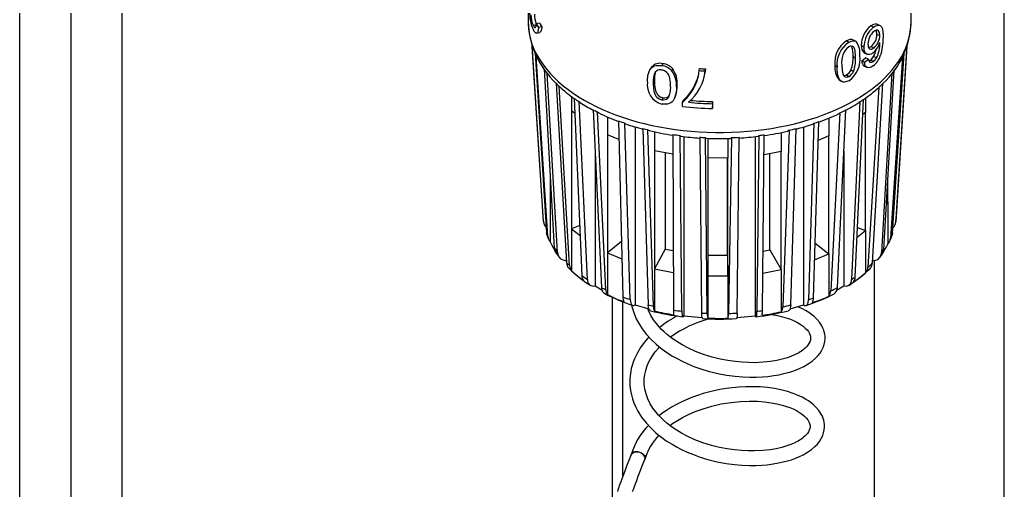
# Model space of a CAD drawing. Header units: millimetres. Extents: x 75 to 2075, y 25 to 1460.
# Drawn here: x 1431.2 to 1625.9, y 889.7 to 982.8 of the extents above; entities that cross this region are included whole.
import ezdxf

# ---------------------------------------------------------------- set-up
doc = ezdxf.new("R2010")
doc.units = ezdxf.units.MM
doc.header["$LTSCALE"] = 5

msp = doc.modelspace()

# ---------------------------------------------------------------- linework, layer by layer
at = {"color": 7, "linetype": 'Continuous', "lineweight": 25}
for p, q in [((1431.206, 800.076), (1431.206, 1082.366)), ((1431.206, 805.908), (1431.206, 1076.533)), ((1441.308, 1070.702), (1441.308, 800.077)), ((1451.409, 1070.702), (1451.409, 800.077)), ((1607.454, 982.349), (1607.454, 1008.595)), ((1625.891, 823.388), (1625.891, 988.149)), ((1531.74, 984.379), (1531.74, 982.349)), ((1533.332, 981.724), (1532.778, 981.624)), ((1534.015, 982.141), (1533.344, 982)), ((1533.344, 982), (1533.77, 981.258)), ((1534.434, 981.41), (1533.77, 981.258)), ((1534.015, 982.141), (1534.434, 981.41)), ((1600.043, 981.309), (1599.479, 981.563)), ((1600.687, 979.929), (1601.274, 979.694)), ((1532.468, 977.802), (1534.638, 943.876)), ((1534.767, 942.886), (1532.554, 977.533)), ((1595.158, 978.305), (1594.685, 978.614)), ((1598.142, 977.442), (1597.613, 977.719)), ((1599.562, 977.496), (1600.128, 977.244)), ((1606.633, 977.503), (1604.421, 942.848)), ((1604.517, 943.496), (1606.709, 977.744)), ((1533.114, 976.116), (1535.38, 940.638)), ((1535.635, 940.004), (1533.358, 975.587)), ((1595.978, 975.513), (1596.476, 975.217)), ((1600.624, 975.252), (1600.05, 975.497)), ((1605.731, 975.383), (1603.393, 939.635)), ((1603.8, 940.6), (1606.066, 976.087)), ((1558.173, 973.713), (1558.385, 974.106)), ((1592.84, 973.421), (1592.41, 973.75)), ((1597.692, 974.667), (1598.466, 975.274)), ((1598.222, 974.39), (1597.692, 974.667)), ((1598.222, 974.39), (1599.011, 975.007)), ((1599.011, 975.007), (1598.466, 975.274)), ((1599.121, 974.66), (1599.444, 974.815)), ((1599.289, 974.43), (1599.336, 974.409)), ((1600.007, 974.561), (1599.444, 974.815)), ((1534.903, 973.009), (1536.896, 937.69)), ((1537.549, 936.771), (1535.481, 972.253)), ((1560.183, 972.665), (1560.357, 973.065)), ((1565.555, 972.74), (1565.63, 973.15)), ((1566.749, 972.678), (1566.801, 973.09)), ((1594.694, 971.897), (1595.168, 971.588)), ((1595.595, 972.886), (1596.085, 972.586)), ((1603.684, 972.215), (1601.618, 936.736)), ((1602.057, 937.335), (1604.127, 972.814)), ((1537.268, 970.224), (1539.336, 934.742)), ((1539.918, 934.185), (1537.846, 969.665)), ((1556.713, 970.638), (1556.47, 970.25)), ((1561.066, 969.475), (1561.224, 969.877)), ((1565.144, 970.73), (1565.227, 971.14)), ((1599.825, 934.709), (1601.891, 970.188)), ((1540.33, 967.611), (1540.33, 964.756)), ((1559.568, 967.698), (1559.379, 967.301)), ((1559.568, 967.698), (1559.679, 967.847)), ((1601.113, 969.448), (1598.921, 933.864)), ((1601.113, 969.448), (1601.067, 969.412)), ((1540.847, 967.25), (1542.355, 932.209)), ((1542.001, 966.452), (1541.826, 966.595)), ((1543.468, 931.452), (1541.826, 966.595)), ((1558.397, 967.383), (1558.186, 966.989)), ((1562.238, 966.41), (1562.375, 966.815)), ((1562.238, 965.633), (1562.238, 966.41)), ((1568.184, 966.199), (1568.21, 966.611)), ((1568.184, 966.199), (1568.184, 965.239)), ((1568.184, 965.239), (1568.21, 965.651)), ((1568.21, 966.611), (1568.21, 965.651)), ((1597.32, 966.564), (1595.681, 931.423)), ((1596.42, 931.915), (1598.062, 967.054)), ((1597.32, 966.564), (1597.141, 966.425)), ((1598.419, 967.281), (1598.419, 964.43)), ((1540.977, 964.25), (1540.33, 964.756)), ((1540.33, 964.756), (1540.33, 941.426)), ((1544.612, 964.983), (1546.254, 929.841)), ((1547.106, 929.415), (1545.46, 964.555)), ((1593.394, 964.391), (1591.579, 929.173)), ((1592.891, 929.815), (1594.529, 964.956)), ((1598.419, 964.43), (1597.92, 964.028)), ((1598.419, 941.1), (1598.419, 964.43)), ((1547.433, 963.577), (1547.433, 960.054)), ((1549.608, 962.794), (1550.481, 927.971)), ((1551.945, 927.449), (1550.89, 962.345)), ((1588.242, 962.324), (1587.191, 927.429)), ((1588.157, 927.766), (1589.21, 962.658)), ((1591.163, 963.327), (1591.163, 959.823)), ((1547.433, 960.054), (1547.433, 936.724)), ((1549.7, 959.117), (1547.433, 960.054)), ((1552.933, 961.598), (1552.933, 926.422)), ((1554.401, 961.31), (1555.457, 926.414)), ((1556.495, 926.16), (1555.438, 961.054)), ((1556.705, 960.64), (1556.705, 956.848)), ((1560.326, 960.118), (1560.479, 925.389)), ((1562.15, 925.154), (1561.785, 959.92)), ((1577.339, 959.912), (1576.979, 925.146)), ((1578.077, 925.293), (1578.438, 960.056)), ((1581.796, 960.496), (1581.796, 956.736)), ((1583.345, 960.958), (1582.085, 926.021)), ((1583.676, 926.398), (1584.727, 961.293)), ((1586.207, 961.584), (1586.207, 926.404)), ((1591.163, 959.823), (1589.098, 958.944)), ((1591.163, 936.493), (1591.163, 959.823)), ((1562.492, 959.691), (1562.492, 924.249)), ((1565.679, 959.562), (1566.044, 924.796)), ((1567.167, 924.74), (1566.801, 959.503)), ((1567.24, 959.332), (1567.24, 955.454)), ((1571.235, 959.312), (1571.235, 955.47)), ((1571.95, 959.486), (1571.368, 924.717)), ((1573.084, 924.792), (1573.444, 959.558)), ((1576.641, 959.682), (1576.641, 924.241)), ((1545.005, 956.574), (1545.005, 930.194)), ((1556.705, 956.848), (1556.705, 933.519)), ((1560.343, 956.182), (1556.705, 956.848)), ((1558.864, 956.453), (1558.864, 937.449)), ((1581.796, 956.736), (1578.397, 956.083)), ((1579.541, 937.318), (1579.541, 956.302)), ((1581.796, 933.406), (1581.796, 956.736)), ((1594.148, 956.776), (1594.148, 930.167)), ((1571.235, 955.47), (1567.24, 955.454)), ((1567.24, 955.454), (1567.24, 932.124)), ((1571.184, 936.264), (1571.184, 955.47)), ((1571.235, 932.141), (1571.235, 955.47)), ((1536.091, 951.951), (1536.091, 947.166)), ((1602.853, 946.776), (1602.853, 950.984)), ((1536.358, 947.217), (1536.091, 947.166)), ((1536.091, 947.166), (1536.091, 938.893)), ((1536.091, 947.166), (1536.391, 946.647)), ((1602.579, 946.276), (1602.853, 946.776)), ((1602.611, 946.821), (1602.853, 946.776)), ((1602.853, 946.776), (1602.853, 938.42)), ((1604.517, 943.496), (1604.502, 943.392)), ((1535.503, 940.104), (1535.38, 940.638)), ((1541.929, 942.108), (1540.33, 941.426)), ((1540.33, 941.426), (1540.33, 933.153)), ((1540.33, 941.426), (1542.016, 940.107)), ((1596.787, 939.784), (1598.419, 941.1)), ((1596.879, 941.737), (1598.419, 941.1)), ((1598.419, 941.1), (1598.419, 932.743)), ((1550.206, 938.961), (1547.433, 936.724)), ((1588.483, 938.591), (1591.163, 936.493)), ((1547.433, 936.724), (1547.433, 928.451)), ((1547.433, 936.724), (1550.292, 935.543)), ((1558.864, 937.449), (1556.705, 933.519)), ((1558.864, 937.449), (1560.427, 937.163)), ((1578.199, 937.061), (1579.541, 937.318)), ((1579.541, 937.318), (1581.796, 933.406)), ((1588.384, 935.31), (1591.163, 936.493)), ((1591.163, 936.493), (1591.163, 928.136)), ((1601.284, 935.801), (1601.762, 936.455)), ((1567.24, 936.248), (1571.184, 936.264)), ((1571.184, 936.264), (1571.235, 932.141)), ((1600.177, 935.187), (1600.177, 738.729)), ((1556.705, 933.519), (1556.705, 925.246)), ((1556.705, 933.519), (1560.446, 932.834)), ((1578.154, 932.706), (1581.796, 933.406)), ((1581.796, 933.406), (1581.796, 925.049)), ((1567.24, 932.124), (1571.235, 932.141)), ((1567.24, 932.124), (1567.24, 923.851)), ((1571.235, 932.141), (1571.235, 923.784)), ((1545.005, 930.194), (1546.326, 929.419)), ((1592.821, 929.392), (1594.148, 930.167)), ((1548.384, 927.907), (1548.384, 886.528)), ((1550.476, 892.582), (1550.476, 927.018)), ((1552.933, 926.422), (1555.598, 925.636)), ((1583.528, 925.618), (1586.207, 926.404)), ((1562.492, 924.249), (1566.118, 923.915)), ((1573.013, 923.911), (1576.641, 924.241))]:
    msp.add_line(p, q, dxfattribs=at)
at = {"color": 7, "linetype": 'Continuous', "lineweight": 25, "flags": 128}
for points in [[(1531.74, 982.349), (1531.748, 981.906), (1531.814, 980.979), (1531.949, 980.054), (1532.152, 979.134), (1532.422, 978.219), (1532.759, 977.312), (1533.162, 976.414), (1533.631, 975.527), (1534.165, 974.652), (1534.763, 973.791), (1535.424, 972.945), (1536.146, 972.116), (1536.928, 971.306), (1537.77, 970.515), (1538.668, 969.746), (1539.623, 969), (1540.631, 968.277), (1541.692, 967.58), (1542.802, 966.91), (1543.962, 966.267), (1545.167, 965.654), (1546.416, 965.07), (1547.708, 964.518), (1549.038, 963.998), (1550.406, 963.51), (1551.808, 963.057), (1553.242, 962.639), (1554.706, 962.256), (1556.197, 961.909), (1557.711, 961.599), (1559.248, 961.327), (1560.802, 961.092), (1562.373, 960.896), (1563.957, 960.738), (1565.551, 960.619), (1567.152, 960.54), (1568.757, 960.499), (1570.364, 960.499), (1571.97, 960.537), (1573.571, 960.615), (1575.166, 960.732), (1576.75, 960.888), (1578.321, 961.082), (1579.877, 961.315), (1581.414, 961.586), (1582.93, 961.894), (1584.421, 962.239), (1585.886, 962.621), (1587.322, 963.038), (1588.726, 963.489), (1590.095, 963.975), (1591.428, 964.494), (1592.721, 965.045), (1593.972, 965.627), (1595.179, 966.239), (1596.341, 966.88)], [(1533.77, 981.258), (1533.757, 981.055), (1533.738, 980.863), (1533.71, 980.689), (1533.674, 980.532), (1533.63, 980.4), (1533.575, 980.29), (1533.442, 980.168), (1533.285, 980.169), (1533.201, 980.213), (1533.113, 980.285), (1533.028, 980.378), (1532.939, 980.495), (1532.854, 980.628), (1532.77, 980.774)], [(1532.778, 981.624), (1532.846, 981.507), (1532.918, 981.403), (1532.986, 981.328), (1533.086, 981.267), (1533.135, 981.262), (1533.177, 981.275), (1533.252, 981.36), (1533.305, 981.521), (1533.327, 981.661), (1533.34, 981.821), (1533.344, 982)], [(1534.434, 981.41), (1534.421, 981.207), (1534.402, 981.015), (1534.375, 980.84), (1534.34, 980.682), (1534.242, 980.437), (1534.112, 980.312), (1534.067, 980.31)], [(1596.341, 966.88), (1597.454, 967.55), (1598.517, 968.245), (1599.527, 968.967), (1600.484, 969.712), (1601.385, 970.48), (1602.229, 971.27), (1603.014, 972.079), (1603.739, 972.907), (1604.403, 973.752), (1605.003, 974.613), (1605.54, 975.487), (1606.012, 976.374), (1606.419, 977.272), (1606.759, 978.178), (1607.032, 979.092), (1607.237, 980.013), (1607.375, 980.937), (1607.445, 981.864), (1607.454, 982.349)], [(1600.043, 981.309), (1600.221, 981.433), (1600.361, 981.52), (1600.517, 981.6), (1600.742, 981.685), (1600.952, 981.722), (1601.317, 981.649), (1601.47, 981.542), (1601.594, 981.392), (1601.713, 981.149), (1601.807, 980.834), (1601.875, 980.447), (1601.901, 980.226), (1601.92, 979.989), (1601.932, 979.748), (1601.939, 979.514), (1601.942, 979.247)], [(1601.264, 981.673), (1600.965, 981.793), (1600.666, 981.914)], [(1533.405, 980.157), (1533.737, 980.228), (1534.069, 980.298)], [(1601.274, 979.694), (1601.264, 979.909), (1601.239, 980.095), (1601.194, 980.27), (1601.095, 980.492), (1600.963, 980.647), (1600.787, 980.732), (1600.58, 980.73), (1600.426, 980.682), (1600.266, 980.599), (1600.099, 980.487)], [(1596.476, 975.217), (1596.471, 975.604), (1596.459, 975.941), (1596.429, 976.315), (1596.383, 976.665), (1596.321, 976.944), (1596.277, 977.083), (1596.228, 977.198), (1596.176, 977.29), (1596.066, 977.412), (1595.92, 977.506), (1595.572, 977.571), (1595.438, 977.548), (1595.3, 977.504), (1595.158, 977.441)], [(1596.573, 978.478), (1596.354, 978.606), (1596.061, 978.78)], [(1599.924, 976.228), (1599.793, 976.139), (1599.687, 976.075), (1599.569, 976.016), (1599.224, 975.916), (1599.06, 975.913), (1598.911, 975.937), (1598.765, 975.991), (1598.634, 976.067), (1598.411, 976.292), (1598.256, 976.611), (1598.204, 976.798), (1598.168, 977.001), (1598.149, 977.217), (1598.142, 977.442)], [(1598.934, 977.991), (1598.94, 977.789), (1598.964, 977.591), (1599.003, 977.423), (1599.049, 977.302), (1599.106, 977.2), (1599.249, 977.055), (1599.437, 976.983), (1599.655, 976.997), (1599.765, 977.033), (1599.889, 977.09), (1600.008, 977.16), (1600.128, 977.244)], [(1598.211, 976.267), (1598.474, 976.136), (1598.738, 976.004)], [(1555.35, 970.498), (1555.355, 970.815), (1555.37, 971.129), (1555.399, 971.453), (1555.439, 971.746), (1555.527, 972.163), (1555.647, 972.531), (1555.817, 972.885), (1555.987, 973.132), (1556.195, 973.348), (1556.447, 973.531), (1556.739, 973.665), (1557.07, 973.747), (1557.425, 973.778), (1557.673, 973.774), (1557.921, 973.751), (1558.173, 973.713)], [(1593.785, 973.843), (1593.79, 973.455), (1593.805, 973.121), (1593.836, 972.753), (1593.884, 972.412), (1593.955, 972.105), (1594.028, 971.907), (1594.114, 971.754), (1594.235, 971.622), (1594.383, 971.524), (1594.747, 971.457), (1594.883, 971.479), (1595.025, 971.524), (1595.168, 971.588)], [(1598.221, 973.635), (1598.486, 973.503), (1598.75, 973.371)], [(1599.959, 973.661), (1599.753, 973.522), (1599.544, 973.411), (1599.342, 973.337), (1599.049, 973.297), (1598.788, 973.353), (1598.569, 973.501), (1598.399, 973.737), (1598.336, 973.879), (1598.286, 974.039), (1598.249, 974.21), (1598.222, 974.39)], [(1599.011, 975.007), (1599.113, 974.671), (1599.289, 974.43)], [(1556.145, 973.389), (1556.014, 973.189), (1555.882, 972.989)], [(1558.173, 972.848), (1557.991, 972.872), (1557.819, 972.877), (1557.644, 972.859), (1557.405, 972.799), (1557.195, 972.698), (1556.863, 972.407), (1556.761, 972.237), (1556.673, 972.02), (1556.592, 971.721), (1556.531, 971.358), (1556.493, 970.977), (1556.476, 970.638), (1556.47, 970.25)], [(1559.902, 969.636), (1559.896, 970.026), (1559.878, 970.372), (1559.839, 970.768), (1559.776, 971.154), (1559.694, 971.48), (1559.634, 971.653), (1559.57, 971.805), (1559.5, 971.936), (1559.353, 972.142), (1559.16, 972.346), (1558.706, 972.671), (1558.532, 972.749), (1558.355, 972.807), (1558.173, 972.848)], [(1566.691, 972.082), (1566.715, 972.262), (1566.743, 972.478)], [(1566.801, 973.09), (1566.756, 972.581), (1566.74, 972.478)], [(1595.158, 970.719), (1594.938, 970.618), (1594.761, 970.552), (1594.565, 970.499), (1594.272, 970.462), (1594.006, 970.479), (1593.759, 970.556), (1593.552, 970.694), (1593.394, 970.871), (1593.248, 971.11), (1593.102, 971.438), (1592.988, 971.803), (1592.913, 972.183), (1592.886, 972.402), (1592.865, 972.654), (1592.85, 972.913), (1592.843, 973.151), (1592.84, 973.421)], [(1556.47, 970.25), (1556.476, 969.858), (1556.494, 969.514), (1556.531, 969.124), (1556.589, 968.749), (1556.676, 968.39), (1556.764, 968.139), (1556.869, 967.925), (1557.018, 967.705), (1557.2, 967.5), (1557.653, 967.167), (1557.824, 967.089), (1558.004, 967.03), (1558.186, 966.989)], [(1556.713, 970.638), (1556.719, 970.246), (1556.736, 969.901), (1556.773, 969.512), (1556.83, 969.137), (1556.916, 968.779), (1557.002, 968.528), (1557.105, 968.314), (1557.251, 968.094), (1557.43, 967.89), (1557.875, 967.559), (1558.043, 967.482), (1558.218, 967.423), (1558.397, 967.383)], [(1593.197, 970.945), (1593.415, 970.788), (1593.632, 970.63)], [(1561.066, 969.475), (1561.061, 969.158), (1561.045, 968.842), (1561.016, 968.53), (1560.972, 968.219), (1560.883, 967.804), (1560.755, 967.411), (1560.578, 967.046), (1560.4, 966.786), (1560.186, 966.556), (1559.929, 966.36), (1559.625, 966.21), (1559.289, 966.112), (1558.927, 966.071), (1558.677, 966.07), (1558.427, 966.089), (1558.173, 966.127)], [(1560.749, 967.398), (1560.828, 967.59), (1560.906, 967.781)], [(1595.749, 965.572), (1596.336, 965.918), (1597.142, 966.424)], [(1545.735, 964.364), (1545.637, 964.411), (1545.46, 964.555)], [(1593.394, 964.391), (1593.151, 964.211), (1593.084, 964.184)], [(1594.527, 964.904), (1595.394, 965.37), (1595.749, 965.572)], [(1551.125, 962.164), (1551.004, 962.227), (1550.89, 962.345)], [(1588.242, 962.324), (1588.102, 962.188), (1588.006, 962.153)], [(1561.888, 959.768), (1561.869, 959.765), (1561.824, 959.816), (1561.785, 959.92)], [(1577.339, 959.912), (1577.291, 959.793), (1577.238, 959.754)], [(1583.345, 960.958), (1583.177, 960.815), (1583.018, 960.762)], [(1566.908, 959.353), (1566.885, 959.35), (1566.841, 959.4), (1566.801, 959.503)], [(1571.95, 959.486), (1571.873, 959.366), (1571.782, 959.325)], [(1534.647, 943.816), (1534.727, 943.086), (1534.798, 942.686)], [(1604.392, 942.642), (1604.418, 942.771), (1604.501, 943.392)], [(1603.8, 940.6), (1603.737, 940.222), (1603.674, 940.063)], [(1535.501, 940.104), (1535.73, 939.51), (1535.789, 939.383)], [(1537.157, 936.86), (1537.694, 936.085), (1537.884, 935.84)], [(1539.806, 933.649), (1540.585, 932.911), (1540.835, 932.695)], [(1594.148, 930.167), (1594.633, 930.105), (1594.918, 930.158), (1595.167, 930.284), (1595.372, 930.479), (1595.529, 930.737), (1595.65, 931.138), (1595.681, 931.423)], [(1551.945, 927.449), (1551.975, 927.094), (1552.041, 926.794), (1552.141, 926.557), (1552.272, 926.391), (1552.43, 926.3), (1552.612, 926.286), (1552.933, 926.422)], [(1586.207, 926.404), (1586.414, 926.295), (1586.607, 926.264), (1586.779, 926.311), (1586.926, 926.435), (1587.044, 926.633), (1587.129, 926.898), (1587.191, 927.429)], [(1552.2, 926.382), (1552.258, 926.093), (1552.481, 925.29), (1552.768, 924.485), (1553.12, 923.68), (1553.54, 922.872), (1554.293, 921.681), (1555.162, 920.554), (1556.095, 919.539), (1557.038, 918.654), (1557.565, 918.208), (1558.269, 917.657), (1559.174, 917.012), (1560.299, 916.298), (1561.181, 915.797), (1562.175, 915.284), (1563.291, 914.767), (1564.53, 914.258), (1565.89, 913.772), (1567.365, 913.325), (1569.215, 912.87), (1570.984, 912.537), (1572.647, 912.314), (1574.186, 912.185), (1575.606, 912.13), (1576.902, 912.135), (1578.072, 912.188), (1579.115, 912.275), (1580.314, 912.428), (1581.351, 912.607), (1582.293, 912.81), (1583.142, 913.031), (1583.902, 913.264), (1584.579, 913.502), (1585.377, 913.828), (1586.22, 914.232), (1587.082, 914.724), (1587.874, 915.274), (1588.557, 915.856), (1589.043, 916.362), (1589.462, 916.892), (1589.813, 917.446), (1590.087, 918.013), (1590.282, 918.575), (1590.411, 919.186), (1590.456, 919.7), (1590.445, 920.205), (1590.389, 920.652), (1590.301, 921.053), (1590.189, 921.42), (1590.023, 921.837), (1589.821, 922.242), (1589.593, 922.621), (1589.346, 922.973), (1588.818, 923.595), (1588.287, 924.103), (1587.79, 924.507), (1587.267, 924.878), (1586.682, 925.242), (1586.018, 925.604), (1585.22, 925.98), (1585.025, 926.057)], [(1568.13, 916.078), (1566.406, 916.613), (1564.837, 917.212), (1563.434, 917.848), (1562.199, 918.497), (1561.117, 919.152), (1560.186, 919.791), (1559.291, 920.488), (1558.615, 921.078), (1558.123, 921.551), (1557.64, 922.06), (1557.1, 922.696), (1556.537, 923.459), (1555.996, 924.335), (1555.516, 925.314), (1555.375, 925.702)], [(1555.966, 925.268), (1555.87, 925.295), (1555.723, 925.419), (1555.605, 925.617), (1555.519, 925.883), (1555.457, 926.414)], [(1562.15, 925.154), (1562.16, 924.803), (1562.183, 924.511), (1562.218, 924.287), (1562.263, 924.136), (1562.318, 924.065), (1562.381, 924.073), (1562.492, 924.249)], [(1573.084, 924.792), (1573.074, 924.441), (1573.051, 924.148), (1573.017, 923.925), (1572.972, 923.774), (1572.918, 923.703), (1572.896, 923.706)], [(1576.641, 924.241), (1576.712, 924.107), (1576.778, 924.052), (1576.837, 924.078), (1576.888, 924.184), (1576.928, 924.367), (1576.957, 924.622), (1576.979, 925.146)], [(1583.676, 926.398), (1583.646, 926.043), (1583.581, 925.743), (1583.481, 925.507), (1583.351, 925.341), (1583.193, 925.25), (1583.17, 925.248)], [(1579.88, 924.532), (1579.899, 924.529), (1581.04, 924.313), (1582.06, 924.063), (1582.959, 923.79), (1583.596, 923.56), (1584.231, 923.294), (1584.884, 922.974), (1585.532, 922.599), (1586.092, 922.209), (1586.539, 921.832), (1586.888, 921.472), (1587.164, 921.114), (1587.374, 920.756), (1587.503, 920.445), (1587.56, 920.236), (1587.594, 920.01), (1587.598, 919.743), (1587.555, 919.438), (1587.443, 919.093), (1587.271, 918.755), (1587.063, 918.451), (1586.835, 918.178), (1586.588, 917.926), (1586.326, 917.694), (1586.054, 917.48), (1585.766, 917.276), (1585.505, 917.108), (1585.233, 916.947), (1584.894, 916.762), (1584.422, 916.53), (1583.799, 916.262), (1582.996, 915.97), (1581.989, 915.674), (1580.922, 915.429), (1579.673, 915.216), (1578.228, 915.057), (1576.574, 914.981), (1575.358, 914.988), (1574.061, 915.052), (1572.682, 915.182), (1571.223, 915.392), (1569.699, 915.688), (1568.13, 916.078)], [(1555.628, 920.048), (1555.413, 919.825), (1554.701, 918.986), (1553.989, 918.011), (1553.331, 916.931), (1552.762, 915.756), (1552.504, 915.093), (1552.291, 914.438), (1552.128, 913.817), (1552.019, 913.295), (1551.949, 912.87), (1551.891, 912.403), (1551.846, 911.828), (1551.832, 911.145), (1551.863, 910.439), (1551.977, 909.472), (1552.146, 908.63), (1552.37, 907.827), (1552.657, 907.022), (1553.008, 906.217), (1553.429, 905.409), (1554.182, 904.218), (1555.051, 903.091), (1555.983, 902.076), (1556.927, 901.191), (1557.453, 900.745), (1558.157, 900.193), (1559.062, 899.549), (1560.188, 898.835), (1561.069, 898.333), (1562.063, 897.821), (1563.179, 897.304), (1564.418, 896.795), (1565.779, 896.309), (1567.254, 895.862), (1569.104, 895.407), (1570.873, 895.074), (1572.535, 894.851), (1574.075, 894.722), (1575.494, 894.667), (1576.791, 894.672), (1577.961, 894.725), (1579.004, 894.812), (1580.203, 894.965), (1581.24, 895.144), (1582.181, 895.347), (1583.031, 895.568), (1583.791, 895.801), (1584.467, 896.039), (1585.266, 896.365), (1586.109, 896.769), (1586.97, 897.261), (1587.763, 897.811), (1588.445, 898.393), (1588.931, 898.898), (1589.351, 899.428), (1589.701, 899.983), (1589.976, 900.55), (1590.17, 901.112), (1590.3, 901.723), (1590.345, 902.236), (1590.333, 902.742), (1590.277, 903.189), (1590.19, 903.59), (1590.077, 903.957), (1589.911, 904.373), (1589.709, 904.778), (1589.481, 905.157), (1589.234, 905.51), (1588.706, 906.132), (1588.176, 906.639), (1587.679, 907.044), (1587.156, 907.415), (1586.571, 907.779), (1585.906, 908.141), (1585.108, 908.517), (1584.152, 908.896), (1583.02, 909.264), (1581.702, 909.603), (1580.456, 909.849), (1579.069, 910.047), (1577.622, 910.174), (1576.188, 910.23), (1574.784, 910.221), (1573.421, 910.154), (1571.455, 909.954), (1569.614, 909.658), (1567.921, 909.293), (1566.379, 908.876), (1565.255, 908.518), (1564.231, 908.15), (1563.297, 907.776), (1562.257, 907.315), (1561.049, 906.714), (1560.093, 906.179), (1559.081, 905.549), (1558.165, 904.912), (1557.623, 904.497)], [(1568.018, 898.615), (1566.295, 899.15), (1564.726, 899.749), (1563.323, 900.385), (1562.088, 901.034), (1561.006, 901.689), (1560.075, 902.328), (1559.18, 903.024), (1558.504, 903.615), (1558.012, 904.088), (1557.529, 904.597), (1556.989, 905.233), (1556.426, 905.996), (1555.884, 906.872), (1555.404, 907.851), (1555.051, 908.829), (1554.828, 909.753), (1554.702, 910.804), (1554.704, 911.76), (1554.805, 912.641), (1554.984, 913.457), (1555.203, 914.156), (1555.504, 914.896), (1555.868, 915.615), (1556.309, 916.342), (1556.871, 917.124), (1557.57, 917.949), (1557.712, 918.093)], [(1559.786, 902.553), (1560.304, 902.928), (1561.245, 903.539), (1562.259, 904.121), (1563.426, 904.708), (1564.778, 905.297), (1566.32, 905.863), (1568.044, 906.378), (1569.939, 906.812), (1571.898, 907.132), (1573.752, 907.314), (1575.472, 907.377), (1577.06, 907.346), (1578.501, 907.237), (1579.788, 907.066), (1580.929, 906.85), (1581.948, 906.6), (1582.847, 906.327), (1583.484, 906.097), (1584.12, 905.83), (1584.772, 905.511), (1585.42, 905.136), (1585.98, 904.746), (1586.428, 904.369), (1586.777, 904.008), (1587.053, 903.65), (1587.263, 903.293), (1587.391, 902.982), (1587.448, 902.773), (1587.483, 902.547), (1587.487, 902.28), (1587.443, 901.975), (1587.332, 901.63), (1587.159, 901.292), (1586.952, 900.988), (1586.723, 900.714), (1586.477, 900.463), (1586.215, 900.23), (1585.943, 900.017), (1585.655, 899.813), (1585.394, 899.645), (1585.122, 899.483), (1584.783, 899.299), (1584.311, 899.067), (1583.687, 898.799), (1582.885, 898.507), (1581.877, 898.211), (1580.811, 897.966), (1579.562, 897.753), (1578.117, 897.594), (1576.462, 897.517), (1575.247, 897.525), (1573.95, 897.589), (1572.571, 897.719), (1571.112, 897.928), (1569.588, 898.225), (1568.018, 898.615), (1568.018, 898.615)], [(1552.138, 896.823), (1551.66, 895.645), (1551.216, 894.522), (1550.833, 893.53), (1550.507, 892.666), (1550.235, 891.93), (1550.046, 891.413), (1549.891, 890.983), (1549.769, 890.641), (1549.663, 890.341), (1549.599, 890.16), (1549.536, 889.981), (1549.462, 889.768), (1549.377, 889.522)], [(1552.109, 896.721), (1552.114, 896.739), (1552.208, 896.936), (1552.367, 897.104), (1552.582, 897.235), (1552.842, 897.322), (1553.135, 897.36), (1553.446, 897.348), (1553.759, 897.286), (1554.058, 897.177), (1554.329, 897.028), (1554.558, 896.844), (1554.734, 896.637), (1554.847, 896.415), (1554.892, 896.19)], [(1554.857, 896.116), (1554.805, 896.343), (1554.687, 896.572), (1554.509, 896.789), (1554.281, 896.985), (1554.012, 897.15), (1553.718, 897.274), (1553.412, 897.353), (1553.109, 897.381), (1552.826, 897.358), (1552.577, 897.285), (1552.373, 897.166), (1552.225, 897.005), (1552.169, 896.899)], [(1552.403, 889.521), (1552.489, 889.763), (1552.606, 890.089), (1552.755, 890.501), (1552.936, 890.998), (1553.2, 891.709), (1553.515, 892.544), (1553.887, 893.506), (1554.317, 894.595), (1554.812, 895.813)], [(1554.812, 895.814), (1554.84, 895.9), (1554.857, 896.116)], [(1554.892, 896.19), (1554.867, 895.974), (1554.839, 895.897)]]:
    msp.add_lwpolyline(points, dxfattribs=at)
at = {"color": 7, "linetype": 'Continuous', "lineweight": 25}
for centre, radius, start, end in [((1540.532, 984.277), 8.516, 178.8748, 204.28415), ((1537.287, 983.74), 4.982, 179.52452, 205.13506), ((1537.808, 983.81), 4.812, 179.08893, 202.08476), ((1549.022, 982.901), 17.283, 181.74947, 226.94554), ((1602.613, 977.666), 5.001, 128.81311, 179.38948), ((1603.185, 977.363), 5.044, 128.5337, 179.10732), ((1600.389, 980.609), 1.318, 78.12496, 133.66223), ((1590.379, 982.808), 17.077, 312.40736, 358.43107), ((1602.1, 978.033), 3.166, 129.1836, 180.75348), ((1597.539, 979.908), 3.148, 309.99032, 0.38373), ((1598.1, 979.685), 3.174, 309.70741, 0.14774), ((1599.079, 979.993), 1.609, 357.71041, 26.491), ((1597.367, 974.395), 4.999, 122.44588, 187.42093), ((1597.817, 974.051), 5.016, 122.00291, 187.22178), ((1597.428, 974.513), 3.705, 127.79369, 190.42629), ((1595.52, 977.462), 1.423, 67.49423, 125.92305), ((1595.999, 977.169), 1.414, 61.06486, 126.50757), ((1591.402, 975.939), 4.596, 354.68624, 20.46302), ((1593.25, 976.169), 4.098, 353.57472, 33.09016), ((1599.247, 977.544), 1.643, 173.88746, 230.92021), ((1598.859, 978.302), 1.07, 281.67327, 311.08865), ((1597.409, 979.359), 4.016, 308.78367, 344.26431), ((1595.06, 978.029), 6.219, 333.47807, 2.21429), ((1592.104, 978.93), 9.843, 340.38573, 1.84738), ((1592.172, 974.978), 5.201, 305.03118, 8.08849), ((1589.223, 975.157), 6.765, 340.37904, 3.01643), ((1597.869, 976.822), 2.552, 308.12171, 328.71886), ((1597.256, 977.105), 4.378, 308.12959, 340.25132), ((1595.752, 977.805), 4.878, 331.76174, 348.88631), ((1557.788, 972.131), 2.063, 73.18614, 142.55305), ((1557.699, 970.35), 3.396, 42.98174, 81.96587), ((1557.921, 970.839), 3.3, 42.41918, 81.9195), ((1595.897, 973.227), 3.526, 171.47562, 220.15557), ((1589.802, 974.863), 6.683, 340.07442, 3.03759), ((1598.961, 974.672), 1.269, 180.23255, 234.46157), ((1599.519, 975.099), 0.726, 259.63604, 312.19875), ((1598.394, 976.622), 2.618, 308.05494, 328.44167), ((1561.969, 970.925), 5.264, 162.89598, 183.12575), ((1555.944, 969.775), 5.131, 356.6548, 34.28962), ((1556.041, 970.18), 5.192, 356.65811, 33.76058), ((1557.665, 973.556), 9.126, 309.07876, 354.48289), ((1557.502, 973.341), 8.076, 341.13924, 355.73231), ((1558.915, 973.347), 6.686, 340.7292, 348.46014), ((1569.579, 1038.897), 66.279, 266.51962, 267.55259), ((1569.579, 1038.082), 65.052, 266.51962, 267.55259), ((1594.29, 972.536), 0.756, 254.08544, 302.34063), ((1593.691, 973.715), 2.076, 298.89093, 336.45894), ((1594.147, 973.447), 2.121, 298.76796, 336.03063), ((1553.848, 986.793), 23.44, 224.98074, 226.94552), ((1554.187, 986.74), 23.632, 226.46284, 235.63722), ((1559.199, 969.887), 3.897, 170.97373, 254.74446), ((1556.286, 969.219), 3.639, 328.19017, 6.57341), ((1555.966, 969.64), 5.263, 339.38691, 2.57896), ((1555.393, 974.151), 10.334, 311.4866, 340.66917), ((1555.41, 974.51), 10.379, 312.14851, 341.05435), ((1585.151, 986.995), 23.721, 312.29349, 314.8862), ((1558.687, 968.639), 1.289, 257.02615, 313.14167), ((1583.762, 988.235), 25.57, 304.00133, 312.59327), ((1558.789, 992.985), 31.372, 235.11815, 237.27), ((1558.393, 991.569), 29.988, 236.87006, 242.6474), ((1558.485, 968.282), 1.327, 256.9694, 312.32982), ((1569.574, 1032.301), 66.117, 264.65705, 268.79503), ((1569.577, 1031.531), 64.934, 264.94377, 268.79435), ((1580.214, 993.276), 31.72, 302.63479, 304.2407), ((1562.503, 999.379), 38.77, 242.51784, 243.92263), ((1562.447, 998.034), 37.59, 243.60232, 250.03157), ((1569.563, 1031.095), 65.871, 263.61598, 268.80083), ((1577.12, 997.016), 36.514, 289.33085, 295.93033), ((1576.523, 999.711), 39.142, 295.53156, 297.38825), ((1566.129, 1007.93), 48.065, 249.89616, 251.51529), ((1564.273, 1000.324), 40.359, 250.9887, 255.84753), ((1574.805, 1000.836), 40.883, 284.04089, 288.84251), ((1572.948, 1008.269), 48.424, 288.41129, 289.62254), ((1568.083, 1014.483), 54.906, 255.57044, 256.68438), ((1555.757, 961.229), 0.364, 208.76824, 262.20094), ((1567.757, 1011.165), 51.723, 256.52849, 261.74046), ((1569.299, 1020.743), 61.285, 261.58028, 262.95725), ((1569.87, 1020.936), 61.48, 276.9785, 278.01154), ((1571.531, 1010.226), 50.783, 277.81595, 283.07407), ((1571.038, 1014.777), 55.208, 282.88048, 284.35674), ((1568.854, 1013.89), 54.573, 262.66651, 266.66635), ((1569.579, 1023.566), 64.123, 266.51269, 267.51715), ((1569.595, 1016.12), 56.837, 267.29065, 272.20512), ((1569.611, 1023.64), 64.197, 272.08823, 273.42324), ((1570.651, 1010.126), 50.799, 273.15076, 277.44995), ((1546.46, 944.916), 11.868, 185.02413, 189.84699), ((1536.541, 942.973), 1.777, 182.79798, 226.24802), ((1602.549, 942.968), 1.876, 314.61012, 356.31282), ((1592.679, 944.924), 11.924, 349.97175, 353.12259), ((1548.034, 945.369), 13.51, 200.49963, 203.39879), ((1590.998, 945.434), 13.684, 334.92728, 339.31328), ((1537.524, 940.13), 1.893, 183.83684, 220.81056), ((1554.512, 947.812), 20.466, 205.83618, 211.07103), ((1585.264, 947.08), 19.606, 328.14083, 333.78763), ((1601.411, 939.787), 1.988, 316.52935, 355.60304), ((1595.415, 942.944), 8.757, 332.89655, 340.76669), ((1538.276, 937.667), 1.38, 179.04948, 215.7919), ((1551.12, 947.108), 17.059, 213.50996, 217.29634), ((1539.175, 936.83), 1.627, 182.07663, 274.69064), ((1599.976, 936.804), 1.644, 265.65423, 357.60474), ((1587.838, 947.281), 17.352, 322.57475, 325.02833), ((1600.439, 937.394), 1.619, 324.64157, 357.93894), ((1554.945, 950.468), 22.157, 225.21313, 227.29774), ((1540.897, 934.775), 1.562, 181.19386, 225.90092), ((1583.972, 950.758), 22.558, 311.50531, 314.64813), ((1598.316, 934.723), 1.509, 312.98376, 359.47256), ((1541.569, 934.246), 1.652, 182.12201, 221.38648), ((1555.687, 949.506), 22.433, 226.79869, 234.62978), ((1582.526, 950.446), 23.795, 301.98748, 314.98472), ((1585.352, 947.296), 19.558, 303.31357, 311.92186), ((1597.245, 933.943), 1.678, 314.3978, 357.30546), ((1556.892, 950.641), 24.077, 229.05224, 237.68158), ((1559.25, 955.84), 29.049, 234.43681, 237.09201), ((1543.847, 932.169), 1.492, 178.45138, 219.82049), ((1544.64, 931.317), 1.18, 173.42449, 287.98233), ((1579.673, 956.247), 29.538, 302.81737, 304.53833), ((1594.846, 931.911), 1.573, 322.4415, 0.15637), ((1547.546, 929.757), 1.295, 176.28837, 239.60839), ((1563.046, 962.352), 36.592, 242.68333, 244.17532), ((1548.679, 929.411), 1.573, 179.85712, 217.59862), ((1590.076, 929.174), 1.503, 316.32613, 359.94574), ((1575.913, 962.822), 37.117, 294.96466, 297.21956), ((1591.595, 929.73), 1.298, 300.63282, 3.74503), ((1564.599, 962.93), 38.597, 242.6873, 251.60786), ((1559.194, 950.832), 25.283, 242.27819, 250.32553), ((1552.366, 927.875), 1.887, 177.10239, 206.78642), ((1566.215, 969.799), 44.69, 249.3867, 251.37906), ((1574.57, 963.123), 38.785, 288.24734, 297.13563), ((1572.812, 970.28), 45.199, 288.54988, 289.84587), ((1580.897, 949.154), 23.391, 287.54223, 296.03243), ((1586.302, 927.709), 1.855, 332.47212, 1.75813), ((1568.222, 976.497), 51.684, 255.70077, 256.88595), ((1567.922, 971.189), 47.458, 255.40643, 263.24101), ((1558.346, 926.104), 1.851, 178.24602, 207.61112), ((1564.27, 952.469), 28.255, 254.46952, 262.35937), ((1569.499, 925.269), 9.021, 179.23516, 185.1123), ((1569.288, 981.971), 57.264, 261.15024, 262.83906), ((1567.455, 924.481), 1.445, 167.42666, 212.36605), ((1569.583, 984.882), 60.19, 266.62935, 267.70005), ((1569.607, 984.978), 60.287, 271.67448, 273.30636), ((1570.693, 974.239), 50.555, 276.93239, 284.28885), ((1569.868, 982.251), 57.546, 277.09758, 278.20084), ((1573.608, 925.207), 4.47, 349.65819, 1.10711), ((1575.337, 951.562), 27.289, 275.61089, 283.69141), ((1580.527, 925.955), 1.559, 324.48004, 2.42924), ((1570.872, 976.906), 52.105, 282.42645, 284.22498), ((1570.648, 905.751), 20.724, 117.01402, 128.54297), ((1573.576, 901.137), 23.314, 105.11535, 125.92515), ((1569.572, 975.849), 52.253, 266.33628, 273.64673), ((1571.585, 924.654), 4.419, 178.88138, 190.46425), ((1569.727, 952.894), 29.149, 265.10545, 272.96594), ((1568.805, 924.607), 2.566, 341.28376, 2.45388), ((1565.244, 893.013), 13.647, 135.46518, 164.23707), ((1565.292, 892.982), 10.847, 135.16473, 163.89947)]:
    msp.add_arc(centre, radius, start, end, dxfattribs=at)

doc.saveas('drawing.dxf')
